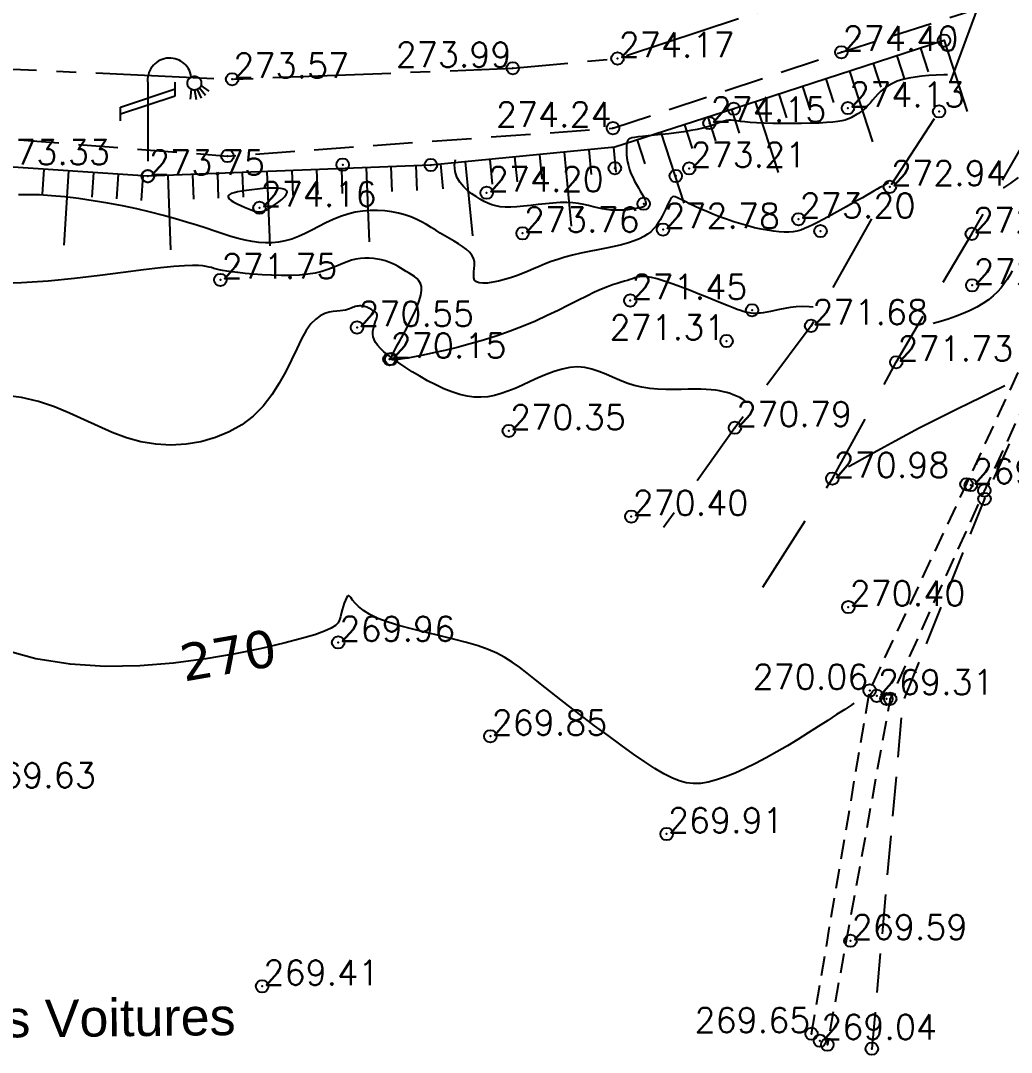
# Model space of a CAD drawing. Header units: millimetres. Extents: x 524954 to 526204, y 9523489 to 9524010.
# Drawn here: x 525156.32 to 525196.24, y 9523681.95 to 9523723.53 of the extents above; entities that cross this region are included whole.
import ezdxf
from ezdxf.enums import TextEntityAlignment as Align

# ---------------------------------------------------------------- set-up
doc = ezdxf.new("R2010")
doc.units = ezdxf.units.MM
doc.header["$PDMODE"] = 32
doc.header["$PDSIZE"] = 0.5
doc.linetypes.add('AXES2', pattern=[28.575, 19.05, -3.175, 3.175, -3.175])
doc.linetypes.add('CACHE2', pattern=[4.7625, 3.175, -1.5875])
for name, color, linetype in [('Axe_Piste', 3, 'AXES2'), ('Borde_Piste', 7, 'CACHE2'), ('Caniveau', 5, 'CACHE2'), ('CN_01_00', 3, 'Continuous'), ('CN_02_00', 4, 'Continuous'), ('CN_10_00', 1, 'Continuous'), ('Cotation Courbes de niveau', 7, 'Continuous'), ('Haut_Talus', 30, 'Continuous'), ('Réseau_Electrique', 1, 'CACHE2'), ('Talus', 2, 'Continuous'), ('TopoAlt', 3, 'Continuous'), ('TOPOJIS', 7, 'Continuous'), ('Toponomie', 7, 'CACHE2')]:
    doc.layers.add(name, color=color, linetype=linetype)
doc.styles.add('Simplex 1.0', font='Simplex.shx', dxfattribs={"width": 0.99, "height": 1})
doc.styles.get("Standard").update_dxf_attribs({"font": 'arial.ttf'})
doc.styles.add('Verdana 1.0', font='verdana.ttf', dxfattribs={"width": 0.99, "height": 1})

# ---------------------------------------------------------------- blocks, each defined once
blk = doc.blocks.new('TCPOINT M')
at = {"color": 0}
blk.add_point((0, 0), dxfattribs=at)
at = {"layer": 'TopoAlt', "style": 'Simplex 1.0', "width": 0.99}
blk.add_attdef('ALT', (0.15, 0.15), '', height=1, dxfattribs=at)
blk = doc.blocks.new('l014')
at = {"color": 0}
blk.add_line((0, 3.777478), (0, 0.25), dxfattribs=at)
for points in [[(-1.096503, 2.511196), (-1.096503, 2.78678), (1.096503, 3.515838), (1.096503, 3.791422)], [(-1.096503, 2.235612), (-1.096503, 2.511196), (1.096503, 3.240254), (1.096503, 3.515838)], [(1.751571, 3.499221), (1.711147, 3.102434)], [(1.881771, 3.470574), (1.952051, 3.086485)], [(1.982361, 3.491933), (2.1506, 3.141531)], [(2.076053, 3.555828), (2.327604, 3.258737)], [(2.13811, 3.655671), (2.462092, 3.43139)]]:
    blk.add_lwpolyline(points, dxfattribs=at)
for centre, radius in [((1.875, 3.75), 0.279508), ((0, 0), 0.25)]:
    blk.add_circle(centre, radius, dxfattribs=at)
blk.add_arc((0.875, 3.875), 0.883883, 8.130102, 188.130102, dxfattribs=at)

msp = doc.modelspace()

# ---------------------------------------------------------------- linework, layer by layer
at = {"layer": 'Axe_Piste', "ltscale": 0.25, "flags": 128}
msp.add_lwpolyline([(525066.696, 9523724.397), (525085.951, 9523722.773), (525106.549, 9523720.679), (525125.937, 9523721.609), (525145.104, 9523722.079), (525164.844, 9523721.17), (525176.151, 9523721.612), (525180.37, 9523722.005), (525195.763, 9523727.11), (525207.279, 9523734.847)], dxfattribs=at)
at = {"layer": 'Borde_Piste', "flags": 128}
for points in [[(525186.227, 9523700.694), (525189.027, 9523705.074), (525191.599, 9523709.765), (525194.644, 9523714.938), (525197.803, 9523720.458), (525201.261, 9523725.312), (525205.578, 9523729.469)], [(525194.862, 9523724.003), (525193.325, 9523719.872), (525191.342, 9523716.833), (525188.169, 9523711.232), (525185.1, 9523707.124), (525182.221, 9523703.101)]]:
    msp.add_lwpolyline(points, dxfattribs=at)
at = {"layer": 'Borde_Piste', "ltscale": 0.5, "flags": 128}
for points in [[(525180.187, 9523719.196), (525189.389, 9523722.258), (525194.862, 9523724.003)], [(525137.742, 9523717.159), (525144.153, 9523719.665), (525164.657, 9523718.075), (525180.187, 9523719.196)], [(525196.15, 9523706.481), (525195.155, 9523704.255), (525191.858, 9523696.052), (525190.617, 9523682.099)]]:
    msp.add_lwpolyline(points, dxfattribs=at)
at = {"layer": 'Caniveau', "ltscale": 0.25, "flags": 128}
for points in [[(525188.188, 9523682.701), (525190.531, 9523696.537), (525194.432, 9523704.847), (525199.102, 9523714.934), (525201.933, 9523721.899), (525205.634, 9523729.266)], [(525206.103, 9523729.007), (525202.386, 9523721.584), (525199.802, 9523714.653), (525195.15, 9523704.594), (525191.357, 9523696.2), (525188.824, 9523682.262)]]:
    msp.add_lwpolyline(points, dxfattribs=at)
at = {"layer": 'CN_01_00', "flags": 128}
for points, elevation in [([(525196.516, 9523717.212), (525196.204, 9523716.987), (525195.917, 9523716.792), (525195.914, 9523716.79)], 273), ([(525191.289, 9523717), (525191.24, 9523716.976), (525191.177, 9523716.941), (525191.107, 9523716.9), (525191.028, 9523716.853), (525190.937, 9523716.8), (525190.832, 9523716.738), (525190.712, 9523716.668), (525190.573, 9523716.588), (525190.415, 9523716.497), (525190.234, 9523716.394), (525190.031, 9523716.279), (525189.81, 9523716.155), (525189.576, 9523716.024), (525189.335, 9523715.891), (525189.094, 9523715.758), (525188.857, 9523715.63), (525188.632, 9523715.508), (525188.424, 9523715.398), (525188.236, 9523715.301), (525188.066, 9523715.218), (525187.906, 9523715.149), (525187.753, 9523715.093), (525187.601, 9523715.052), (525187.443, 9523715.023), (525187.274, 9523715.009), (525187.089, 9523715.007), (525186.884, 9523715.019), (525186.659, 9523715.043), (525186.417, 9523715.08), (525186.162, 9523715.128), (525185.895, 9523715.187), (525185.619, 9523715.257), (525185.338, 9523715.337), (525185.052, 9523715.426), (525184.766, 9523715.524), (525184.484, 9523715.629), (525184.209, 9523715.737), (525183.946, 9523715.846), (525183.7, 9523715.953), (525183.473, 9523716.056), (525183.272, 9523716.151), (525183.099, 9523716.236), (525182.959, 9523716.308), (525182.847, 9523716.367), (525182.758, 9523716.409), (525182.689, 9523716.435), (525182.634, 9523716.442), (525182.589, 9523716.43), (525182.548, 9523716.396), (525182.508, 9523716.34), (525182.464, 9523716.261), (525182.415, 9523716.161), (525182.361, 9523716.046), (525182.302, 9523715.92), (525182.237, 9523715.785), (525182.167, 9523715.647), (525182.091, 9523715.509), (525182.01, 9523715.376), (525181.921, 9523715.251), (525181.823, 9523715.134), (525181.71, 9523715.024), (525181.58, 9523714.922), (525181.429, 9523714.826), (525181.252, 9523714.737), (525181.046, 9523714.653), (525180.808, 9523714.575), (525180.534, 9523714.501), (525180.232, 9523714.431), (525179.909, 9523714.362), (525179.572, 9523714.294), (525179.231, 9523714.225), (525178.892, 9523714.154), (525178.563, 9523714.078), (525178.253, 9523713.998), (525177.966, 9523713.911), (525177.702, 9523713.819), (525177.454, 9523713.724), (525177.218, 9523713.626), (525176.991, 9523713.529), (525176.766, 9523713.433), (525176.539, 9523713.339), (525176.307, 9523713.251), (525176.065, 9523713.168), (525175.82, 9523713.095), (525175.579, 9523713.033), (525175.349, 9523712.986), (525175.137, 9523712.957), (525174.95, 9523712.948), (525174.797, 9523712.963), (525174.683, 9523713.003), (525174.614, 9523713.072), (525174.582, 9523713.165), (525174.576, 9523713.277), (525174.586, 9523713.403), (525174.601, 9523713.539), (525174.61, 9523713.681), (525174.604, 9523713.822), (525174.571, 9523713.958), (525174.503, 9523714.085), (525174.404, 9523714.205), (525174.277, 9523714.319), (525174.129, 9523714.428), (525173.963, 9523714.534), (525173.785, 9523714.64), (525173.601, 9523714.746), (525173.415, 9523714.856), (525173.23, 9523714.969), (525173.046, 9523715.084), (525172.86, 9523715.2), (525172.67, 9523715.313), (525172.471, 9523715.422), (525172.263, 9523715.524), (525172.041, 9523715.618), (525171.804, 9523715.701), (525171.549, 9523715.771), (525171.28, 9523715.826), (525170.997, 9523715.864), (525170.705, 9523715.883), (525170.407, 9523715.882), (525170.104, 9523715.859), (525169.801, 9523715.811), (525169.5, 9523715.737), (525169.203, 9523715.637), (525168.91, 9523715.515), (525168.623, 9523715.379), (525168.339, 9523715.236), (525168.06, 9523715.093), (525167.784, 9523714.956), (525167.513, 9523714.833), (525167.245, 9523714.73), (525166.98, 9523714.654), (525166.717, 9523714.602), (525166.454, 9523714.575), (525166.189, 9523714.571), (525165.922, 9523714.588), (525165.649, 9523714.624), (525165.37, 9523714.678), (525165.083, 9523714.749), (525164.786, 9523714.835), (525164.475, 9523714.933), (525164.146, 9523715.043), (525163.794, 9523715.161), (525163.416, 9523715.286), (525163.007, 9523715.415), (525162.564, 9523715.548), (525162.081, 9523715.681), (525161.557, 9523715.813), (525161, 9523715.941), (525160.421, 9523716.062), (525159.831, 9523716.174), (525159.241, 9523716.275), (525158.66, 9523716.36), (525158.1, 9523716.429), (525157.572, 9523716.477), (525157.084, 9523716.504), (525156.638, 9523716.515), (525156.232, 9523716.513)], 273), ([(525185.514, 9523708.21), (525185.436, 9523708.26), (525185.293, 9523708.34), (525185.161, 9523708.403), (525185.034, 9523708.455), (525184.907, 9523708.499), (525184.775, 9523708.538), (525184.634, 9523708.574), (525184.484, 9523708.605), (525184.32, 9523708.632), (525184.141, 9523708.653), (525183.943, 9523708.668), (525183.725, 9523708.677), (525183.484, 9523708.68), (525183.218, 9523708.676), (525182.931, 9523708.67), (525182.628, 9523708.665), (525182.313, 9523708.667), (525181.993, 9523708.679), (525181.671, 9523708.706), (525181.352, 9523708.753), (525181.041, 9523708.823), (525180.743, 9523708.92), (525180.454, 9523709.035), (525180.172, 9523709.16), (525179.894, 9523709.283), (525179.616, 9523709.396), (525179.336, 9523709.489), (525179.05, 9523709.551), (525178.755, 9523709.574), (525178.45, 9523709.55), (525178.135, 9523709.486), (525177.815, 9523709.388), (525177.493, 9523709.267), (525177.171, 9523709.13), (525176.854, 9523708.985), (525176.544, 9523708.843), (525176.244, 9523708.71), (525175.957, 9523708.594), (525175.68, 9523708.498), (525175.408, 9523708.425), (525175.14, 9523708.376), (525174.869, 9523708.353), (525174.593, 9523708.359), (525174.309, 9523708.396), (525174.011, 9523708.465), (525173.698, 9523708.567), (525173.375, 9523708.697), (525173.047, 9523708.85), (525172.721, 9523709.019), (525172.402, 9523709.199), (525172.097, 9523709.383), (525171.813, 9523709.565), (525171.554, 9523709.739), (525171.325, 9523709.9), (525171.128, 9523710.049), (525170.96, 9523710.188), (525170.821, 9523710.318), (525170.71, 9523710.441), (525170.624, 9523710.559), (525170.564, 9523710.674), (525170.527, 9523710.787), (525170.513, 9523710.9), (525170.517, 9523711.012), (525170.534, 9523711.12), (525170.561, 9523711.225), (525170.593, 9523711.323), (525170.626, 9523711.414), (525170.655, 9523711.496), (525170.675, 9523711.567), (525170.683, 9523711.627), (525170.681, 9523711.676), (525170.669, 9523711.717), (525170.649, 9523711.75), (525170.623, 9523711.777), (525170.593, 9523711.801), (525170.56, 9523711.822), (525170.526, 9523711.842), (525170.492, 9523711.863), (525170.458, 9523711.884), (525170.424, 9523711.905), (525170.389, 9523711.926), (525170.353, 9523711.946), (525170.314, 9523711.965), (525170.274, 9523711.982), (525170.23, 9523711.998), (525170.183, 9523712.01), (525170.134, 9523712.02), (525170.082, 9523712.027), (525170.028, 9523712.031), (525169.974, 9523712.031), (525169.918, 9523712.026), (525169.862, 9523712.018), (525169.807, 9523712.004), (525169.752, 9523711.986), (525169.696, 9523711.964), (525169.635, 9523711.939), (525169.569, 9523711.914), (525169.494, 9523711.89), (525169.407, 9523711.867), (525169.308, 9523711.848), (525169.192, 9523711.834), (525169.059, 9523711.825), (525168.911, 9523711.811), (525168.749, 9523711.782), (525168.577, 9523711.728), (525168.397, 9523711.638), (525168.211, 9523711.501), (525168.021, 9523711.306), (525167.832, 9523711.043), (525167.642, 9523710.707), (525167.446, 9523710.308), (525167.237, 9523709.866), (525167.005, 9523709.396), (525166.743, 9523708.916), (525166.442, 9523708.444), (525166.096, 9523707.997), (525165.695, 9523707.592), (525165.236, 9523707.243), (525164.725, 9523706.954), (525164.172, 9523706.727), (525163.589, 9523706.563), (525162.987, 9523706.462), (525162.375, 9523706.426), (525161.764, 9523706.457), (525161.164, 9523706.555), (525160.584, 9523706.719), (525160.017, 9523706.933), (525159.453, 9523707.183), (525158.883, 9523707.449), (525158.297, 9523707.715), (525157.687, 9523707.964), (525157.042, 9523708.178), (525156.354, 9523708.341), (525155.617, 9523708.441)], 271), ([(525195.969, 9523708.808), (525195.894, 9523708.77), (525195.478, 9523708.567), (525195.027, 9523708.349), (525194.548, 9523708.116), (525194.049, 9523707.873), (525193.54, 9523707.621), (525193.029, 9523707.363), (525192.524, 9523707.101), (525192.033, 9523706.841), (525191.561, 9523706.586), (525191.115, 9523706.343), (525190.701, 9523706.115), (525190.328, 9523705.908), (525189.999, 9523705.726), (525189.724, 9523705.575), (525189.675, 9523705.549)], 271)]:
    msp.add_lwpolyline(points, dxfattribs=dict(at, elevation=elevation))
at = {"layer": 'CN_02_00', "flags": 128}
for points, elevation in [([(525193.669, 9523721.348), (525193.519, 9523721.345), (525193.211, 9523721.332), (525192.914, 9523721.314), (525192.629, 9523721.288), (525192.357, 9523721.253), (525192.101, 9523721.209), (525191.863, 9523721.153), (525191.643, 9523721.085), (525191.446, 9523721.003), (525191.27, 9523720.908), (525191.115, 9523720.801), (525190.979, 9523720.686), (525190.857, 9523720.567), (525190.748, 9523720.448), (525190.649, 9523720.331), (525190.558, 9523720.221), (525190.471, 9523720.121), (525190.387, 9523720.033), (525190.305, 9523719.958), (525190.226, 9523719.893), (525190.148, 9523719.836), (525190.073, 9523719.787), (525190, 9523719.743), (525189.93, 9523719.703), (525189.861, 9523719.665), (525189.794, 9523719.628), (525189.722, 9523719.592), (525189.638, 9523719.557), (525189.536, 9523719.525), (525189.407, 9523719.495), (525189.244, 9523719.467), (525189.042, 9523719.443), (525188.791, 9523719.422), (525188.49, 9523719.405), (525188.148, 9523719.393), (525187.777, 9523719.384), (525187.392, 9523719.38), (525187.006, 9523719.38), (525186.632, 9523719.385), (525186.283, 9523719.395), (525185.974, 9523719.409), (525185.713, 9523719.427), (525185.497, 9523719.448), (525185.319, 9523719.469), (525185.173, 9523719.489), (525185.051, 9523719.504), (525184.946, 9523719.513), (525184.851, 9523719.514), (525184.76, 9523719.505), (525184.665, 9523719.483), (525184.563, 9523719.451), (525184.449, 9523719.41), (525184.321, 9523719.363), (525184.173, 9523719.311), (525184.003, 9523719.257), (525183.806, 9523719.202), (525183.579, 9523719.15), (525183.32, 9523719.1), (525183.037, 9523719.054), (525182.739, 9523719.013), (525182.437, 9523718.975), (525182.14, 9523718.941), (525181.858, 9523718.911), (525181.601, 9523718.885), (525181.379, 9523718.863), (525181.199, 9523718.844), (525181.059, 9523718.827), (525180.952, 9523718.808), (525180.875, 9523718.785), (525180.821, 9523718.753), (525180.785, 9523718.712), (525180.763, 9523718.657), (525180.749, 9523718.585), (525180.738, 9523718.495), (525180.732, 9523718.389), (525180.731, 9523718.267), (525180.736, 9523718.134), (525180.75, 9523717.991), (525180.774, 9523717.841), (525180.808, 9523717.687), (525180.854, 9523717.53), (525180.913, 9523717.373), (525180.982, 9523717.218), (525181.058, 9523717.067), (525181.137, 9523716.923), (525181.215, 9523716.786), (525181.289, 9523716.661), (525181.355, 9523716.547), (525181.411, 9523716.448), (525181.453, 9523716.364), (525181.482, 9523716.295), (525181.5, 9523716.239), (525181.508, 9523716.194), (525181.51, 9523716.158), (525181.506, 9523716.129), (525181.498, 9523716.106), (525181.488, 9523716.087), (525181.477, 9523716.07), (525181.464, 9523716.055), (525181.444, 9523716.041), (525181.417, 9523716.027), (525181.378, 9523716.014), (525181.325, 9523715.999), (525181.255, 9523715.984), (525181.166, 9523715.967), (525181.055, 9523715.948), (525180.926, 9523715.929), (525180.78, 9523715.912), (525180.622, 9523715.898), (525180.454, 9523715.889), (525180.28, 9523715.888), (525180.102, 9523715.896), (525179.924, 9523715.915), (525179.748, 9523715.946), (525179.572, 9523715.986), (525179.392, 9523716.031), (525179.206, 9523716.078), (525179.009, 9523716.122), (525178.798, 9523716.159), (525178.571, 9523716.186), (525178.324, 9523716.199), (525178.055, 9523716.196), (525177.769, 9523716.178), (525177.472, 9523716.151), (525177.173, 9523716.118), (525176.876, 9523716.084), (525176.588, 9523716.052), (525176.317, 9523716.028), (525176.068, 9523716.015), (525175.847, 9523716.017), (525175.649, 9523716.033), (525175.471, 9523716.065), (525175.306, 9523716.112), (525175.149, 9523716.173), (525174.995, 9523716.248), (525174.839, 9523716.337), (525174.675, 9523716.44), (525174.502, 9523716.557), (525174.327, 9523716.691), (525174.161, 9523716.845), (525174.015, 9523717.022), (525173.9, 9523717.224), (525173.828, 9523717.455), (525173.809, 9523717.719), (525173.841, 9523717.938)], 274), ([(525188.248, 9523711.984), (525188.098, 9523712.001), (525187.83, 9523712.007), (525187.574, 9523711.995), (525187.333, 9523711.969), (525187.106, 9523711.933), (525186.897, 9523711.892), (525186.705, 9523711.85), (525186.532, 9523711.812), (525186.38, 9523711.782), (525186.245, 9523711.759), (525186.127, 9523711.744), (525186.021, 9523711.735), (525185.927, 9523711.732), (525185.841, 9523711.734), (525185.76, 9523711.74), (525185.684, 9523711.751), (525185.607, 9523711.765), (525185.526, 9523711.784), (525185.433, 9523711.811), (525185.323, 9523711.848), (525185.189, 9523711.896), (525185.026, 9523711.959), (525184.826, 9523712.038), (525184.584, 9523712.135), (525184.297, 9523712.252), (525183.973, 9523712.383), (525183.626, 9523712.522), (525183.268, 9523712.663), (525182.911, 9523712.799), (525182.567, 9523712.925), (525182.249, 9523713.034), (525181.969, 9523713.119), (525181.737, 9523713.176), (525181.547, 9523713.208), (525181.393, 9523713.218), (525181.266, 9523713.212), (525181.158, 9523713.192), (525181.063, 9523713.163), (525180.972, 9523713.129), (525180.877, 9523713.094), (525180.773, 9523713.062), (525180.653, 9523713.028), (525180.516, 9523712.99), (525180.358, 9523712.943), (525180.175, 9523712.883), (525179.963, 9523712.805), (525179.721, 9523712.707), (525179.443, 9523712.583), (525179.129, 9523712.431), (525178.778, 9523712.255), (525178.394, 9523712.061), (525177.979, 9523711.855), (525177.534, 9523711.641), (525177.063, 9523711.426), (525176.568, 9523711.215), (525176.051, 9523711.014), (525175.516, 9523710.828), (525174.973, 9523710.657), (525174.433, 9523710.502), (525173.909, 9523710.364), (525173.411, 9523710.243), (525172.952, 9523710.138), (525172.542, 9523710.051), (525172.194, 9523709.982), (525171.916, 9523709.931), (525171.702, 9523709.896), (525171.543, 9523709.873), (525171.43, 9523709.862), (525171.355, 9523709.86), (525171.309, 9523709.864), (525171.282, 9523709.872), (525171.265, 9523709.882), (525171.253, 9523709.892), (525171.246, 9523709.907), (525171.247, 9523709.932), (525171.259, 9523709.974), (525171.285, 9523710.039), (525171.33, 9523710.131), (525171.395, 9523710.257), (525171.485, 9523710.422), (525171.6, 9523710.63), (525171.734, 9523710.872), (525171.877, 9523711.138), (525172.023, 9523711.418), (525172.161, 9523711.701), (525172.285, 9523711.976), (525172.384, 9523712.234), (525172.45, 9523712.463), (525172.478, 9523712.655), (525172.469, 9523712.814), (525172.431, 9523712.944), (525172.367, 9523713.051), (525172.284, 9523713.14), (525172.187, 9523713.216), (525172.08, 9523713.284), (525171.97, 9523713.349), (525171.861, 9523713.416), (525171.752, 9523713.484), (525171.642, 9523713.552), (525171.529, 9523713.62), (525171.412, 9523713.684), (525171.288, 9523713.745), (525171.157, 9523713.8), (525171.017, 9523713.849), (525170.866, 9523713.891), (525170.707, 9523713.923), (525170.54, 9523713.946), (525170.367, 9523713.957), (525170.19, 9523713.957), (525170.011, 9523713.943), (525169.832, 9523713.914), (525169.653, 9523713.871), (525169.477, 9523713.811), (525169.298, 9523713.74), (525169.112, 9523713.661), (525168.913, 9523713.578), (525168.697, 9523713.497), (525168.458, 9523713.422), (525168.191, 9523713.357), (525167.891, 9523713.307), (525167.556, 9523713.275), (525167.193, 9523713.259), (525166.815, 9523713.257), (525166.432, 9523713.268), (525166.055, 9523713.287), (525165.695, 9523713.313), (525165.364, 9523713.343), (525165.072, 9523713.374), (525164.828, 9523713.405), (525164.627, 9523713.435), (525164.462, 9523713.464), (525164.325, 9523713.493), (525164.209, 9523713.521), (525164.106, 9523713.548), (525164.01, 9523713.576), (525163.912, 9523713.602), (525163.804, 9523713.628), (525163.669, 9523713.65), (525163.488, 9523713.664), (525163.245, 9523713.667), (525162.92, 9523713.655), (525162.495, 9523713.625), (525161.952, 9523713.572), (525161.274, 9523713.492), (525160.45, 9523713.387), (525159.509, 9523713.266), (525158.489, 9523713.145), (525157.427, 9523713.038), (525156.361, 9523712.96), (525155.328, 9523712.927)], 272), ([(525196.276, 9523713.45), (525196.173, 9523713.278), (525196.067, 9523713.105), (525195.951, 9523712.934), (525195.822, 9523712.765), (525195.676, 9523712.599), (525195.509, 9523712.437), (525195.315, 9523712.28), (525195.092, 9523712.13), (525194.844, 9523711.986), (525194.575, 9523711.851), (525194.29, 9523711.725), (525193.993, 9523711.609), (525193.69, 9523711.503), (525193.386, 9523711.41), (525193.09, 9523711.331)], 272)]:
    msp.add_lwpolyline(points, dxfattribs=dict(at, elevation=elevation))
at = {"layer": 'CN_02_00', "elevation": 274, "flags": 128}
msp.add_lwpolyline([(525165.723, 9523715.869), (525165.817, 9523715.842), (525165.901, 9523715.826), (525165.978, 9523715.824), (525166.055, 9523715.836), (525166.136, 9523715.862), (525166.227, 9523715.905), (525166.333, 9523715.964), (525166.456, 9523716.04), (525166.589, 9523716.13), (525166.723, 9523716.227), (525166.847, 9523716.328), (525166.951, 9523716.428), (525167.027, 9523716.522), (525167.064, 9523716.606), (525167.052, 9523716.675), (525166.985, 9523716.725), (525166.868, 9523716.758), (525166.711, 9523716.775), (525166.522, 9523716.78), (525166.312, 9523716.774), (525166.087, 9523716.76), (525165.859, 9523716.74), (525165.636, 9523716.716), (525165.426, 9523716.69), (525165.233, 9523716.662), (525165.063, 9523716.632), (525164.919, 9523716.597), (525164.804, 9523716.559), (525164.724, 9523716.516), (525164.682, 9523716.467), (525164.682, 9523716.412), (525164.725, 9523716.351), (525164.807, 9523716.284), (525164.917, 9523716.215), (525165.048, 9523716.146), (525165.192, 9523716.079), (525165.339, 9523716.015), (525165.482, 9523715.957), (525165.612, 9523715.908), (525165.723, 9523715.869)], close=True, dxfattribs=at)
at = {"layer": 'CN_10_00', "elevation": 270, "flags": 128}
msp.add_lwpolyline([(525189.906, 9523696.013), (525189.817, 9523695.96), (525189.525, 9523695.775), (525189.197, 9523695.564), (525188.84, 9523695.331), (525188.458, 9523695.084), (525188.056, 9523694.827), (525187.639, 9523694.566), (525187.214, 9523694.308), (525186.784, 9523694.057), (525186.354, 9523693.818), (525185.928, 9523693.594), (525185.512, 9523693.39), (525185.108, 9523693.209), (525184.722, 9523693.055), (525184.359, 9523692.932), (525184.021, 9523692.843), (525183.711, 9523692.792), (525183.421, 9523692.782), (525183.139, 9523692.813), (525182.855, 9523692.888), (525182.558, 9523693.009), (525182.236, 9523693.176), (525181.878, 9523693.392), (525181.474, 9523693.658), (525181.017, 9523693.974), (525180.517, 9523694.331), (525179.989, 9523694.715), (525179.448, 9523695.117), (525178.91, 9523695.523), (525178.389, 9523695.922), (525177.9, 9523696.302), (525177.458, 9523696.651), (525177.072, 9523696.961), (525176.733, 9523697.232), (525176.423, 9523697.471), (525176.127, 9523697.681), (525175.827, 9523697.867), (525175.509, 9523698.034), (525175.156, 9523698.187), (525174.751, 9523698.33), (525174.284, 9523698.468), (525173.769, 9523698.603), (525173.224, 9523698.736), (525172.669, 9523698.869), (525172.121, 9523699.005), (525171.601, 9523699.144), (525171.127, 9523699.288), (525170.718, 9523699.44), (525170.388, 9523699.599), (525170.132, 9523699.759), (525169.938, 9523699.915), (525169.796, 9523700.058), (525169.695, 9523700.181), (525169.625, 9523700.278), (525169.574, 9523700.34), (525169.533, 9523700.362), (525169.491, 9523700.339), (525169.448, 9523700.275), (525169.405, 9523700.18), (525169.362, 9523700.06), (525169.32, 9523699.924), (525169.279, 9523699.78), (525169.241, 9523699.636), (525169.206, 9523699.5), (525169.169, 9523699.377), (525169.112, 9523699.264), (525169.008, 9523699.154), (525168.833, 9523699.042), (525168.562, 9523698.921), (525168.17, 9523698.785), (525167.633, 9523698.628), (525166.924, 9523698.445), (525166.03, 9523698.233), (525164.971, 9523698.012), (525163.78, 9523697.805), (525162.488, 9523697.636), (525161.126, 9523697.528), (525159.727, 9523697.506), (525158.321, 9523697.593), (525156.94, 9523697.811), (525155.613, 9523698.177)], dxfattribs=at)
at = {"layer": 'Haut_Talus', "flags": 128}
msp.add_lwpolyline([(525193.526, 9523722.728), (525185.053, 9523719.98), (525180.263, 9523718.425), (525172.848, 9523717.711), (525161.448, 9523717.262), (525155.208, 9523717.678), (525144.517, 9523718.572)], dxfattribs=at)
at = {"layer": 'Talus'}
for p, q in [((525193.526, 9523722.728), (525194.452, 9523719.874)), ((525191.624, 9523722.111), (525191.932, 9523721.16)), ((525192.575, 9523722.419), (525192.883, 9523721.468)), ((525190.673, 9523721.802), (525190.981, 9523720.851)), ((525189.721, 9523721.494), (525190.647, 9523718.64)), ((525187.819, 9523720.877), (525188.127, 9523719.926)), ((525188.77, 9523721.186), (525189.078, 9523720.234)), ((525186.868, 9523720.569), (525187.176, 9523719.617)), ((525185.916, 9523720.26), (525186.842, 9523717.407)), ((525184.014, 9523719.643), (525184.323, 9523718.692)), ((525184.965, 9523719.952), (525185.274, 9523719.001)), ((525183.063, 9523719.334), (525183.372, 9523718.383)), ((525182.112, 9523719.025), (525183.038, 9523716.172)), ((525179.212, 9523718.324), (525179.307, 9523717.328)), ((525180.207, 9523718.42), (525180.303, 9523717.424)), ((525181.161, 9523718.717), (525181.469, 9523717.765)), ((525175.23, 9523717.941), (525175.326, 9523716.945)), ((525176.225, 9523718.036), (525176.321, 9523717.041)), ((525177.221, 9523718.132), (525177.317, 9523717.137)), ((525178.216, 9523718.228), (525178.504, 9523715.242)), ((525157.259, 9523717.541), (525157.193, 9523716.543)), ((525167.245, 9523717.49), (525167.285, 9523716.491)), ((525168.245, 9523717.53), (525168.284, 9523716.53)), ((525169.244, 9523717.569), (525169.283, 9523716.57)), ((525170.243, 9523717.608), (525170.361, 9523714.611)), ((525171.242, 9523717.648), (525171.282, 9523716.649)), ((525172.241, 9523717.687), (525172.281, 9523716.688)), ((525173.239, 9523717.749), (525173.335, 9523716.753)), ((525174.235, 9523717.845), (525174.522, 9523714.859)), ((525158.257, 9523717.474), (525158.057, 9523714.481)), ((525159.255, 9523717.408), (525159.188, 9523716.41)), ((525160.253, 9523717.341), (525160.186, 9523716.343)), ((525161.25, 9523717.275), (525161.184, 9523716.277)), ((525162.249, 9523717.293), (525162.367, 9523714.296)), ((525163.248, 9523717.333), (525163.288, 9523716.333)), ((525164.248, 9523717.372), (525164.287, 9523716.373)), ((525165.247, 9523717.411), (525165.286, 9523716.412)), ((525166.246, 9523717.451), (525166.364, 9523714.453))]:
    msp.add_line(p, q, dxfattribs=at)

# ---------------------------------------------------------------- block references
at = {"layer": 'Réseau_Electrique'}
msp.add_blockref('l014', (525161.448, 9523717.262), dxfattribs=at)
at = {"layer": 'TOPOJIS'}
ref = msp.add_blockref('TCPOINT M', (525180.37, 9523722.005, 274.17), dxfattribs=at)
ref.add_attrib('ALT', '274.17', (525180.42, 9523722.055, 274.17), dxfattribs={"layer": 'TopoAlt', "height": 1, "style": 'Simplex 1.0', "width": 0.99})
ref = msp.add_blockref('TCPOINT M', (525189.389, 9523722.258, 274.4), dxfattribs=at)
ref.add_attrib('ALT', '274.40', (525189.439, 9523722.308, 274.4), dxfattribs={"layer": 'TopoAlt', "height": 1, "style": 'Simplex 1.0', "width": 0.99})
for p in [(525193.526, 9523722.728, 274.41), (525185.053, 9523719.98, 274.13), (525193.325, 9523719.872, 273.53), (525164.657, 9523718.075, 273.71), (525169.299, 9523717.726, 273.85), (525172.848, 9523717.711, 273.98), (525180.263, 9523717.586, 274.2), (525182.718, 9523717.271, 273.1), (525181.426, 9523716.151, 274.11), (525188.548, 9523715.051, 272.86), (525185.791, 9523711.86, 272.09), (525171.248, 9523709.89, 272.06), (525194.432, 9523704.847, 270.21), (525195.15, 9523704.594, 270.18), (525195.155, 9523704.255, 270.37), (525191.206, 9523696.195, 270.03), (525191.357, 9523696.2, 269.94), (525188.824, 9523682.262, 269.67), (525190.617, 9523682.099, 269.25)]:
    msp.add_blockref('TCPOINT M', p, dxfattribs=at)
ref = msp.add_blockref('TCPOINT M', (525176.151, 9523721.612, 273.99), dxfattribs=at)
ref.add_attrib('ALT', '273.99', dxfattribs={"layer": 'TopoAlt', "height": 1, "style": 'Simplex 1.0', "width": 0.99}).set_placement((525176.101, 9523721.662, 273.99), align=Align.RIGHT)
ref = msp.add_blockref('TCPOINT M', (525164.844, 9523721.17, 273.57), dxfattribs=at)
ref.add_attrib('ALT', '273.57', (525164.894, 9523721.22, 273.57), dxfattribs={"layer": 'TopoAlt', "height": 1, "style": 'Simplex 1.0', "width": 0.99})
ref = msp.add_blockref('TCPOINT M', (525189.652, 9523720.005, 274.13), dxfattribs=at)
ref.add_attrib('ALT', '274.13', (525189.702, 9523720.055, 274.13), dxfattribs={"layer": 'TopoAlt', "height": 1, "style": 'Simplex 1.0', "width": 0.99})
ref = msp.add_blockref('TCPOINT M', (525184.072, 9523719.401, 274.15), dxfattribs=at)
ref.add_attrib('ALT', '274.15', (525184.122, 9523719.451, 274.15), dxfattribs={"layer": 'TopoAlt', "height": 1, "style": 'Simplex 1.0', "width": 0.99})
ref = msp.add_blockref('TCPOINT M', (525180.187, 9523719.196, 274.24), dxfattribs=at)
ref.add_attrib('ALT', '274.24', dxfattribs={"layer": 'TopoAlt', "height": 1, "style": 'Simplex 1.0', "width": 0.99}).set_placement((525180.137, 9523719.246, 274.24), align=Align.RIGHT)
ref = msp.add_blockref('TCPOINT M', (525155.208, 9523717.678, 273.33), dxfattribs=at)
ref.add_attrib('ALT', '273.33', (525155.258, 9523717.728, 273.33), dxfattribs={"layer": 'TopoAlt', "height": 1, "style": 'Simplex 1.0', "width": 0.99})
ref = msp.add_blockref('TCPOINT M', (525183.26, 9523717.575, 273.21), dxfattribs=at)
ref.add_attrib('ALT', '273.21', (525183.31, 9523717.625, 273.21), dxfattribs={"layer": 'TopoAlt', "height": 1, "style": 'Simplex 1.0', "width": 0.99})
ref = msp.add_blockref('TCPOINT M', (525161.448, 9523717.262, 273.75), dxfattribs=at)
ref.add_attrib('ALT', '273.75', (525161.498, 9523717.312, 273.75), dxfattribs={"layer": 'TopoAlt', "height": 1, "style": 'Simplex 1.0', "width": 0.99})
ref = msp.add_blockref('TCPOINT M', (525175.097, 9523716.593, 274.2), dxfattribs=at)
ref.add_attrib('ALT', '274.20', (525175.147, 9523716.643, 274.2), dxfattribs={"layer": 'TopoAlt', "height": 1, "style": 'Simplex 1.0', "width": 0.99})
ref = msp.add_blockref('TCPOINT M', (525191.342, 9523716.833, 272.94), dxfattribs=at)
ref.add_attrib('ALT', '272.94', (525191.392, 9523716.883, 272.94), dxfattribs={"layer": 'TopoAlt', "height": 1, "style": 'Simplex 1.0', "width": 0.99})
ref = msp.add_blockref('TCPOINT M', (525165.945, 9523715.99, 274.16), dxfattribs=at)
ref.add_attrib('ALT', '274.16', (525165.995, 9523716.04, 274.16), dxfattribs={"layer": 'TopoAlt', "height": 1, "style": 'Simplex 1.0', "width": 0.99})
ref = msp.add_blockref('TCPOINT M', (525187.66, 9523715.527, 273.2), dxfattribs=at)
ref.add_attrib('ALT', '273.20', (525187.71, 9523715.577, 273.2), dxfattribs={"layer": 'TopoAlt', "height": 1, "style": 'Simplex 1.0', "width": 0.99})
ref = msp.add_blockref('TCPOINT M', (525176.546, 9523714.96, 273.76), dxfattribs=at)
ref.add_attrib('ALT', '273.76', (525176.596, 9523715.01, 273.76), dxfattribs={"layer": 'TopoAlt', "height": 1, "style": 'Simplex 1.0', "width": 0.99})
ref = msp.add_blockref('TCPOINT M', (525182.204, 9523715.112, 272.78), dxfattribs=at)
ref.add_attrib('ALT', '272.78', (525182.254, 9523715.162, 272.78), dxfattribs={"layer": 'TopoAlt', "height": 1, "style": 'Simplex 1.0', "width": 0.99})
ref = msp.add_blockref('TCPOINT M', (525194.644, 9523714.938, 272.78), dxfattribs=at)
ref.add_attrib('ALT', '272.78', (525194.694, 9523714.988, 272.78), dxfattribs={"layer": 'TopoAlt', "height": 1, "style": 'Simplex 1.0', "width": 0.99})
ref = msp.add_blockref('TCPOINT M', (525164.37, 9523713.083, 271.75), dxfattribs=at)
ref.add_attrib('ALT', '271.75', (525164.42, 9523713.133, 271.75), dxfattribs={"layer": 'TopoAlt', "height": 1, "style": 'Simplex 1.0', "width": 0.99})
ref = msp.add_blockref('TCPOINT M', (525194.661, 9523712.865, 272.32), dxfattribs=at)
ref.add_attrib('ALT', '272.32', (525194.711, 9523712.915, 272.32), dxfattribs={"layer": 'TopoAlt', "height": 1, "style": 'Simplex 1.0', "width": 0.99})
ref = msp.add_blockref('TCPOINT M', (525180.884, 9523712.252, 271.45), dxfattribs=at)
ref.add_attrib('ALT', '271.45', (525180.934, 9523712.302, 271.45), dxfattribs={"layer": 'TopoAlt', "height": 1, "style": 'Simplex 1.0', "width": 0.99})
ref = msp.add_blockref('TCPOINT M', (525169.876, 9523711.164, 270.55), dxfattribs=at)
ref.add_attrib('ALT', '270.55', (525169.926, 9523711.214, 270.55), dxfattribs={"layer": 'TopoAlt', "height": 1, "style": 'Simplex 1.0', "width": 0.99})
ref = msp.add_blockref('TCPOINT M', (525188.169, 9523711.232, 271.68), dxfattribs=at)
ref.add_attrib('ALT', '271.68', (525188.219, 9523711.282, 271.68), dxfattribs={"layer": 'TopoAlt', "height": 1, "style": 'Simplex 1.0', "width": 0.99})
ref = msp.add_blockref('TCPOINT M', (525184.764, 9523710.619, 271.31), dxfattribs=at)
ref.add_attrib('ALT', '271.31', dxfattribs={"layer": 'TopoAlt', "height": 1, "style": 'Simplex 1.0', "width": 0.99}).set_placement((525184.714, 9523710.669, 271.31), align=Align.RIGHT)
ref = msp.add_blockref('TCPOINT M', (525171.182, 9523709.885, 270.15), dxfattribs=at)
ref.add_attrib('ALT', '270.15', (525171.232, 9523709.935, 270.15), dxfattribs={"layer": 'TopoAlt', "height": 1, "style": 'Simplex 1.0', "width": 0.99})
ref = msp.add_blockref('TCPOINT M', (525191.599, 9523709.765, 271.73), dxfattribs=at)
ref.add_attrib('ALT', '271.73', (525191.649, 9523709.815, 271.73), dxfattribs={"layer": 'TopoAlt', "height": 1, "style": 'Simplex 1.0', "width": 0.99})
ref = msp.add_blockref('TCPOINT M', (525175.992, 9523706.997, 270.35), dxfattribs=at)
ref.add_attrib('ALT', '270.35', (525176.042, 9523707.047, 270.35), dxfattribs={"layer": 'TopoAlt', "height": 1, "style": 'Simplex 1.0', "width": 0.99})
ref = msp.add_blockref('TCPOINT M', (525185.1, 9523707.124, 270.79), dxfattribs=at)
ref.add_attrib('ALT', '270.79', (525185.15, 9523707.174, 270.79), dxfattribs={"layer": 'TopoAlt', "height": 1, "style": 'Simplex 1.0', "width": 0.99})
ref = msp.add_blockref('TCPOINT M', (525189.027, 9523705.074, 270.98), dxfattribs=at)
ref.add_attrib('ALT', '270.98', (525189.077, 9523705.124, 270.98), dxfattribs={"layer": 'TopoAlt', "height": 1, "style": 'Simplex 1.0', "width": 0.99})
ref = msp.add_blockref('TCPOINT M', (525194.605, 9523704.815, 269.6), dxfattribs=at)
ref.add_attrib('ALT', '269.60', (525194.655, 9523704.865, 269.6), dxfattribs={"layer": 'TopoAlt', "height": 1, "style": 'Simplex 1.0', "width": 0.99})
ref = msp.add_blockref('TCPOINT M', (525180.926, 9523703.545, 270.4), dxfattribs=at)
ref.add_attrib('ALT', '270.40', (525180.976, 9523703.595, 270.4), dxfattribs={"layer": 'TopoAlt', "height": 1, "style": 'Simplex 1.0', "width": 0.99})
ref = msp.add_blockref('TCPOINT M', (525189.669, 9523699.898, 270.4), dxfattribs=at)
ref.add_attrib('ALT', '270.40', (525189.719, 9523699.948, 270.4), dxfattribs={"layer": 'TopoAlt', "height": 1, "style": 'Simplex 1.0', "width": 0.99})
ref = msp.add_blockref('TCPOINT M', (525169.116, 9523698.471, 269.96), dxfattribs=at)
ref.add_attrib('ALT', '269.96', (525169.166, 9523698.521, 269.96), dxfattribs={"layer": 'TopoAlt', "height": 1, "style": 'Simplex 1.0', "width": 0.99})
ref = msp.add_blockref('TCPOINT M', (525190.531, 9523696.537, 270.06), dxfattribs=at)
ref.add_attrib('ALT', '270.06', dxfattribs={"layer": 'TopoAlt', "height": 1, "style": 'Simplex 1.0', "width": 0.99}).set_placement((525190.481, 9523696.587, 270.06), align=Align.RIGHT)
ref = msp.add_blockref('TCPOINT M', (525190.814, 9523696.32, 269.31), dxfattribs=at)
ref.add_attrib('ALT', '269.31', (525190.864, 9523696.37, 269.31), dxfattribs={"layer": 'TopoAlt', "height": 1, "style": 'Simplex 1.0', "width": 0.99})
ref = msp.add_blockref('TCPOINT M', (525175.248, 9523694.691, 269.85), dxfattribs=at)
ref.add_attrib('ALT', '269.85', (525175.298, 9523694.741, 269.85), dxfattribs={"layer": 'TopoAlt', "height": 1, "style": 'Simplex 1.0', "width": 0.99})
ref = msp.add_blockref('TCPOINT M', (525154.637, 9523692.565, 269.63), dxfattribs=at)
ref.add_attrib('ALT', '269.63', (525154.687, 9523692.615, 269.63), dxfattribs={"layer": 'TopoAlt', "height": 1, "style": 'Simplex 1.0', "width": 0.99})
ref = msp.add_blockref('TCPOINT M', (525182.35, 9523690.753, 269.91), dxfattribs=at)
ref.add_attrib('ALT', '269.91', (525182.4, 9523690.803, 269.91), dxfattribs={"layer": 'TopoAlt', "height": 1, "style": 'Simplex 1.0', "width": 0.99})
ref = msp.add_blockref('TCPOINT M', (525189.756, 9523686.449, 269.59), dxfattribs=at)
ref.add_attrib('ALT', '269.59', (525189.806, 9523686.499, 269.59), dxfattribs={"layer": 'TopoAlt', "height": 1, "style": 'Simplex 1.0', "width": 0.99})
ref = msp.add_blockref('TCPOINT M', (525166.054, 9523684.614, 269.41), dxfattribs=at)
ref.add_attrib('ALT', '269.41', (525166.104, 9523684.664, 269.41), dxfattribs={"layer": 'TopoAlt', "height": 1, "style": 'Simplex 1.0', "width": 0.99})
ref = msp.add_blockref('TCPOINT M', (525188.188, 9523682.701, 269.65), dxfattribs=at)
ref.add_attrib('ALT', '269.65', dxfattribs={"layer": 'TopoAlt', "height": 1, "style": 'Simplex 1.0', "width": 0.99}).set_placement((525188.138, 9523682.751, 269.65), align=Align.RIGHT)
ref = msp.add_blockref('TCPOINT M', (525188.526, 9523682.421, 269.04), dxfattribs=at)
ref.add_attrib('ALT', '269.04', (525188.576, 9523682.471, 269.04), dxfattribs={"layer": 'TopoAlt', "height": 1, "style": 'Simplex 1.0', "width": 0.99})

# ---------------------------------------------------------------- texts
at = {"layer": 'Cotation Courbes de niveau', "style": 'Verdana 1.0', "width": 0.99}
msp.add_text('270', height=1.5, rotation=9.855, dxfattribs=at).set_placement((525164.686, 9523697.962, 270), align=Align.MIDDLE_CENTER)
at = {"layer": 'Toponomie', "insert": (525135.392, 9523683.838), "char_height": 1.5, "width": 31.0395, "attachment_point": 1, "rotation": 0.603}
msp.add_mtext('Lavage à Pression des Voitures et des Camions', dxfattribs=at)

doc.saveas('drawing.dxf')
